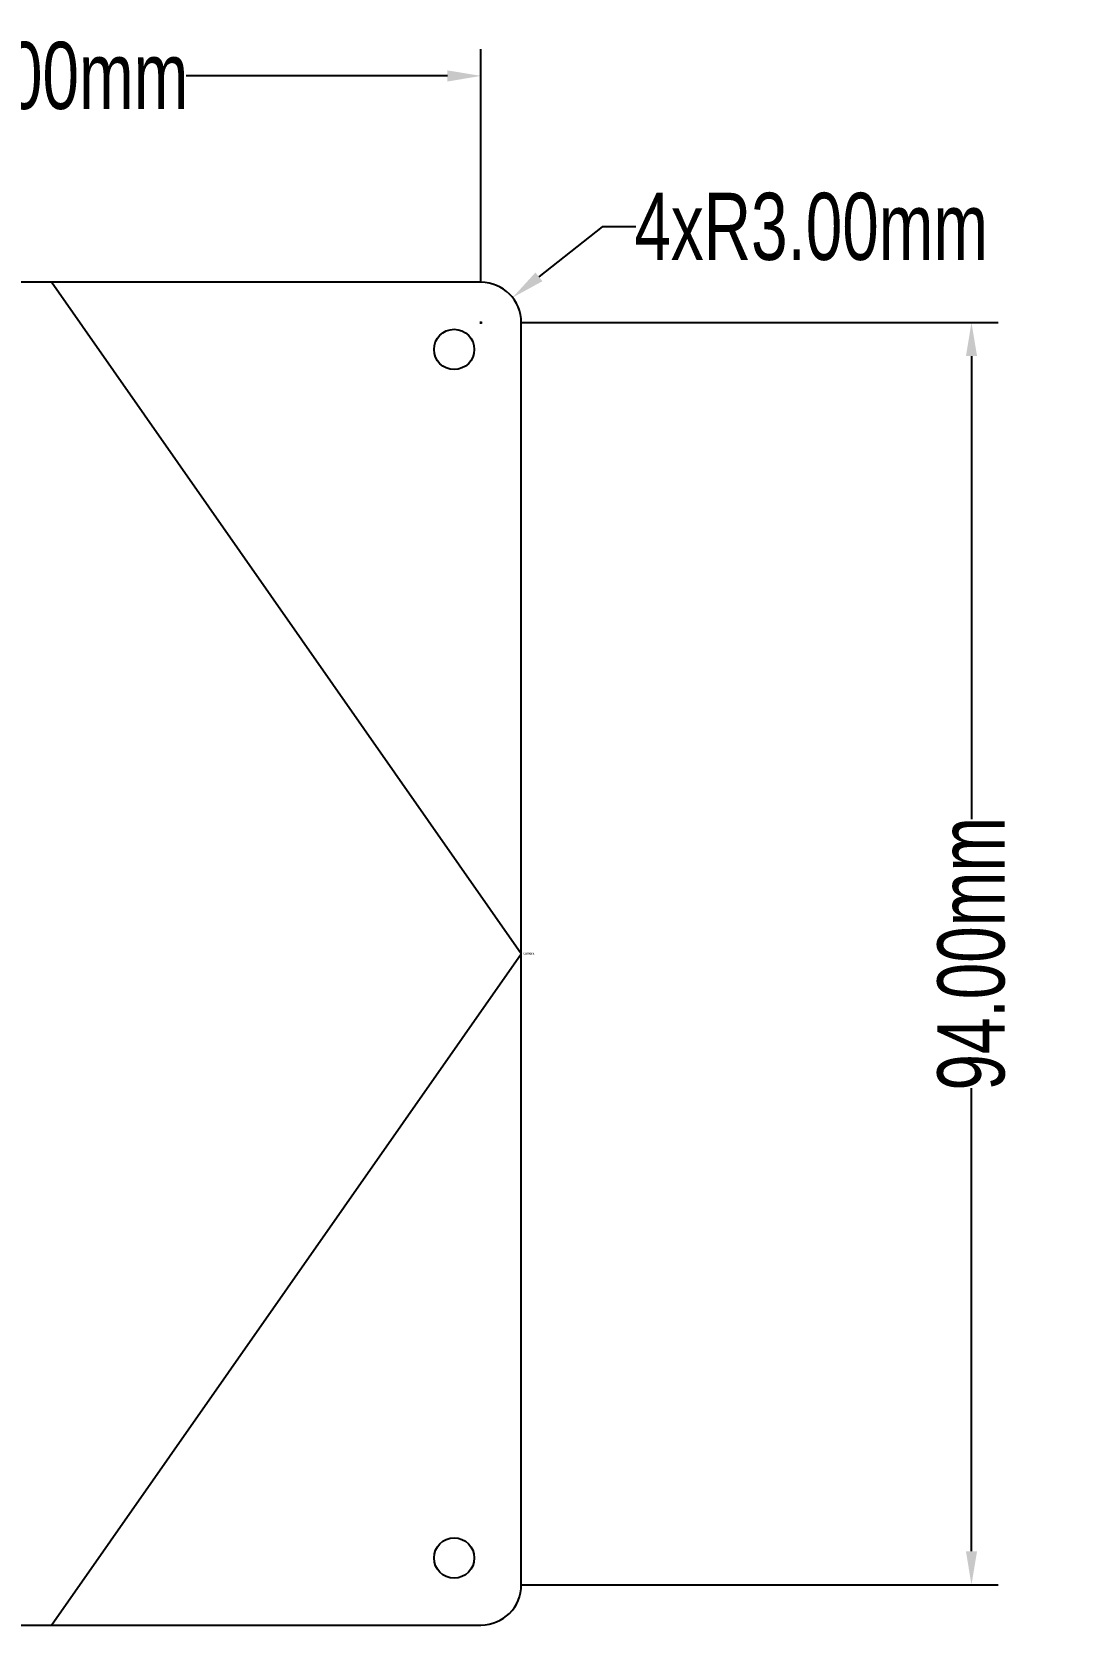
# Model space of a CAD drawing. Header units: inches. Extents: x -36 to 110, y 0 to 119.
# Drawn here: x 33.5 to 110.3, y 0 to 118.6 of the extents above; entities that cross this region are included whole.
import ezdxf

# ---------------------------------------------------------------- set-up
doc = ezdxf.new("R2010")
doc.units = ezdxf.units.IN
doc.header["$MEASUREMENT"] = 0
doc.styles.get("Standard").update_dxf_attribs({"font": 'arial.ttf', "width": 0.7, "height": 5})
doc.dimstyles.get("Standard").update_dxf_attribs({"dimtxt": 5, "dimasz": 2.5, "dimexe": 2, "dimexo": 0.0625, "dimgap": 0.09, "dimtad": 0, "dimtoh": 1, "dimzin": 0, "dimdsep": 46, "dimtxsty": 'Standard', "dimcen": 0.09, "dimclre": 3, "dimclrt": 3, "dimadec": 0, "dimazin": 1, "dimtfac": 1, "dimtofl": 0, "dimtmove": 0, "dimatfit": 3, "dimfxl": 1, "dimtfillclr": 3, "dimtolj": 1, "dimtzin": 0, "dimarcsym": 0})

# ---------------------------------------------------------------- blocks, each defined once
blk = doc.blocks.new('*D2')
at = {"color": 3, "lineweight": -2, "transparency": 16777216}
for p, q in [((70.06, 97), (105.55, 97)), ((70.06, 3), (105.55, 3))]:
    blk.add_line(p, q, dxfattribs=at)
at = {"color": 0, "lineweight": -2, "transparency": 16777216}
for p, q in [((103.55, 94.5), (103.55, 60.02)), ((103.55, 5.5), (103.55, 39.98))]:
    blk.add_line(p, q, dxfattribs=at)
at = {"color": 0, "transparency": 16777216}
for points in [[(103.14, 94.5), (103.97, 94.5), (103.55, 97)], [(103.14, 5.5), (103.97, 5.5), (103.55, 3)]]:
    blk.add_solid(points, dxfattribs=at)
at = {"layer": 'Defpoints', "color": 0, "transparency": 16777216}
for p in [(70, 97), (103.55, 97), (70, 3)]:
    blk.add_point(p, dxfattribs=at)
at = {"color": 3, "transparency": 16777216, "insert": (103.55, 50), "char_height": 5, "attachment_point": 5, "rotation": 90}
blk.add_mtext('\\A1;94.00mm', dxfattribs=at)
blk = doc.blocks.new('*D3')
at = {"color": 3, "lineweight": -2, "transparency": 16777216}
for p, q in [((3, 100.06), (3, 117.37)), ((67, 100.06), (67, 117.37))]:
    blk.add_line(p, q, dxfattribs=at)
at = {"color": 0, "lineweight": -2, "transparency": 16777216}
for p, q in [((5.5, 115.37), (24.97, 115.37)), ((64.5, 115.37), (45.03, 115.37))]:
    blk.add_line(p, q, dxfattribs=at)
at = {"color": 0, "transparency": 16777216}
for points in [[(5.5, 115.78), (5.5, 114.95), (3, 115.37)], [(64.5, 115.78), (64.5, 114.95), (67, 115.37)]]:
    blk.add_solid(points, dxfattribs=at)
at = {"layer": 'Defpoints', "color": 0, "transparency": 16777216}
for p in [(3, 115.37), (3, 100), (67, 100)]:
    blk.add_point(p, dxfattribs=at)
at = {"color": 3, "transparency": 16777216, "insert": (35, 115.37), "char_height": 5, "attachment_point": 5}
blk.add_mtext('\\A1;64.00mm', dxfattribs=at)
blk = doc.blocks.new('*D4')
at = {"color": 0, "lineweight": -2, "transparency": 16777216}
for p, q in [((76.03, 104.13), (71.32, 100.41)), ((78.53, 104.13), (76.03, 104.13))]:
    blk.add_line(p, q, dxfattribs=at)
at = {"color": 3, "lineweight": -2, "transparency": 16777216}
for p, q in [((66.91, 97), (67.09, 97)), ((67, 96.91), (67, 97.09))]:
    blk.add_line(p, q, dxfattribs=at)
at = {"color": 0, "transparency": 16777216}
blk.add_solid([(71.06, 100.73), (71.58, 100.08), (69.35, 98.86)], dxfattribs=at)
at = {"layer": 'Defpoints', "color": 0, "transparency": 16777216}
for p in [(69.35, 98.86), (67, 97)]:
    blk.add_point(p, dxfattribs=at)
at = {"color": 3, "transparency": 16777216, "insert": (91.61, 104.13), "char_height": 5, "attachment_point": 5}
blk.add_mtext('\\A1;4xR3.00mm', dxfattribs=at)

msp = doc.modelspace()

# ---------------------------------------------------------------- linework, layer by layer
for p, q in [((67, 100), (3, 100)), ((70, 50), (35, 100)), ((70, 3), (70, 97)), ((35, 0), (70, 50)), ((3, 0), (67, 0))]:
    msp.add_line(p, q)
for centre in [(65, 95), (65, 5)]:
    msp.add_circle(centre, 1.5)
for centre, start, end in [((67, 97), 0, 90), ((67, 3), 270, 0)]:
    msp.add_arc(centre, 3, start, end)

# ---------------------------------------------------------------- texts
at = {"insert": (70.164, 50.134), "char_height": 0.2, "attachment_point": 1}
msp.add_mtext_dynamic_manual_height_columns('camera', width=1.09733, gutter_width=1, heights=[0], dxfattribs=at)

# ---------------------------------------------------------------- dimensions: what is measured, and where the dimension line sits
dim = msp.add_linear_dim(base=(3, 115.368), p1=(67, 100), p2=(3, 100), dimstyle='Standard', override={"dimpost": 'mm'})
dim.commit()
dim.dimension.update_dxf_attribs({"geometry": '*D3', "text_midpoint": (35, 115.368)})
dim = msp.add_radius_dim(center=(67, 97), mpoint=(69.355, 98.859), text='4xR3.00mm', dimstyle='Standard', override={"dimpost": 'mm'})
dim.commit()
dim.dimension.update_dxf_attribs({"geometry": '*D4', "text_midpoint": (91.608, 104.126), "dimtype": 164})
dim = msp.add_linear_dim(base=(103.552, 97), p1=(70, 3), p2=(70, 97), angle=90, dimstyle='Standard', override={"dimpost": 'mm'})
dim.commit()
dim.dimension.update_dxf_attribs({"geometry": '*D2', "text_midpoint": (103.552, 50)})

doc.saveas('drawing.dxf')
